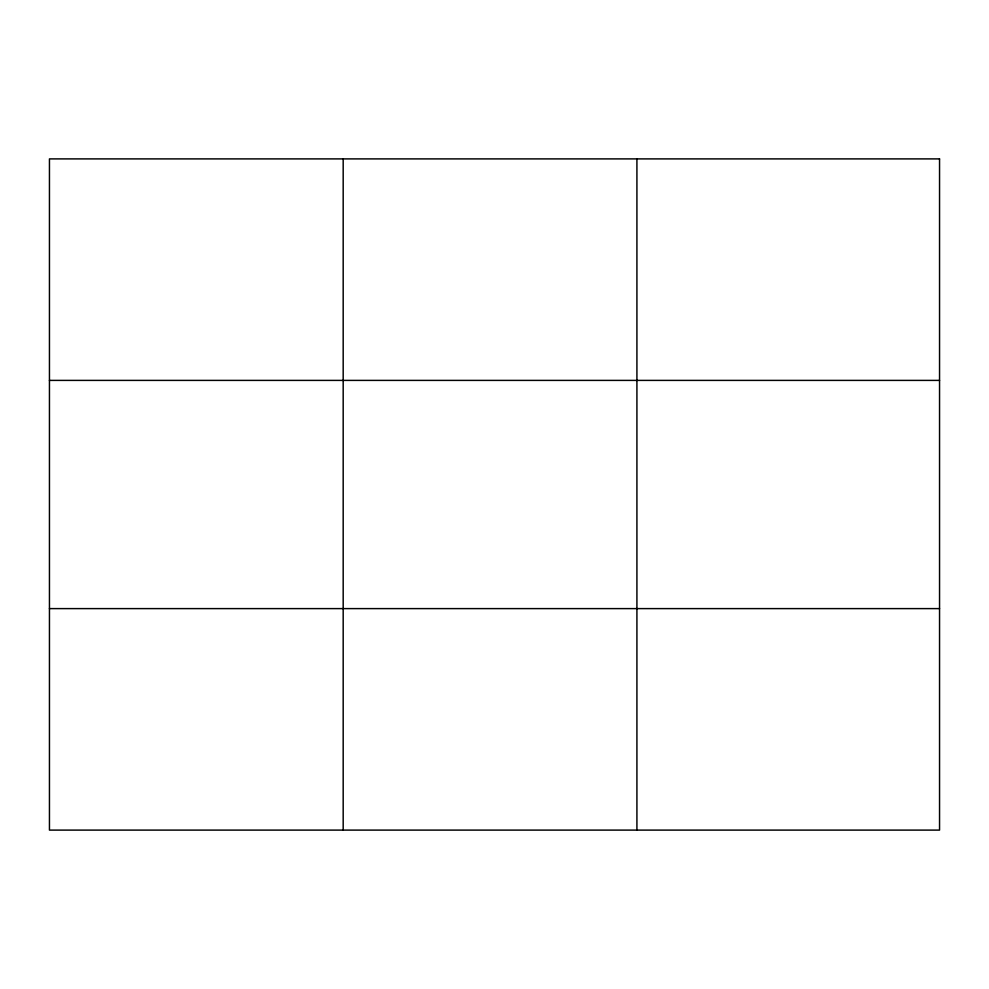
<?xml version="1.0" encoding="UTF-8"?>
<svg xmlns="http://www.w3.org/2000/svg" width="989" height="989" viewBox="0 0 989 989"><rect width="100%" height="100%" fill="white"/><g stroke="black" fill="none" stroke-linecap="round" stroke-linejoin="round"><path stroke-width="1.48" d="M343.183 158.895L343.183 830.105M636.916 158.895L636.916 830.105M49.45 380.394L939.55 380.394M49.45 608.606L939.55 608.606M939.55 158.895L939.55 830.105L49.45 830.105L49.45 158.895L939.55 158.895"/></g></svg>
